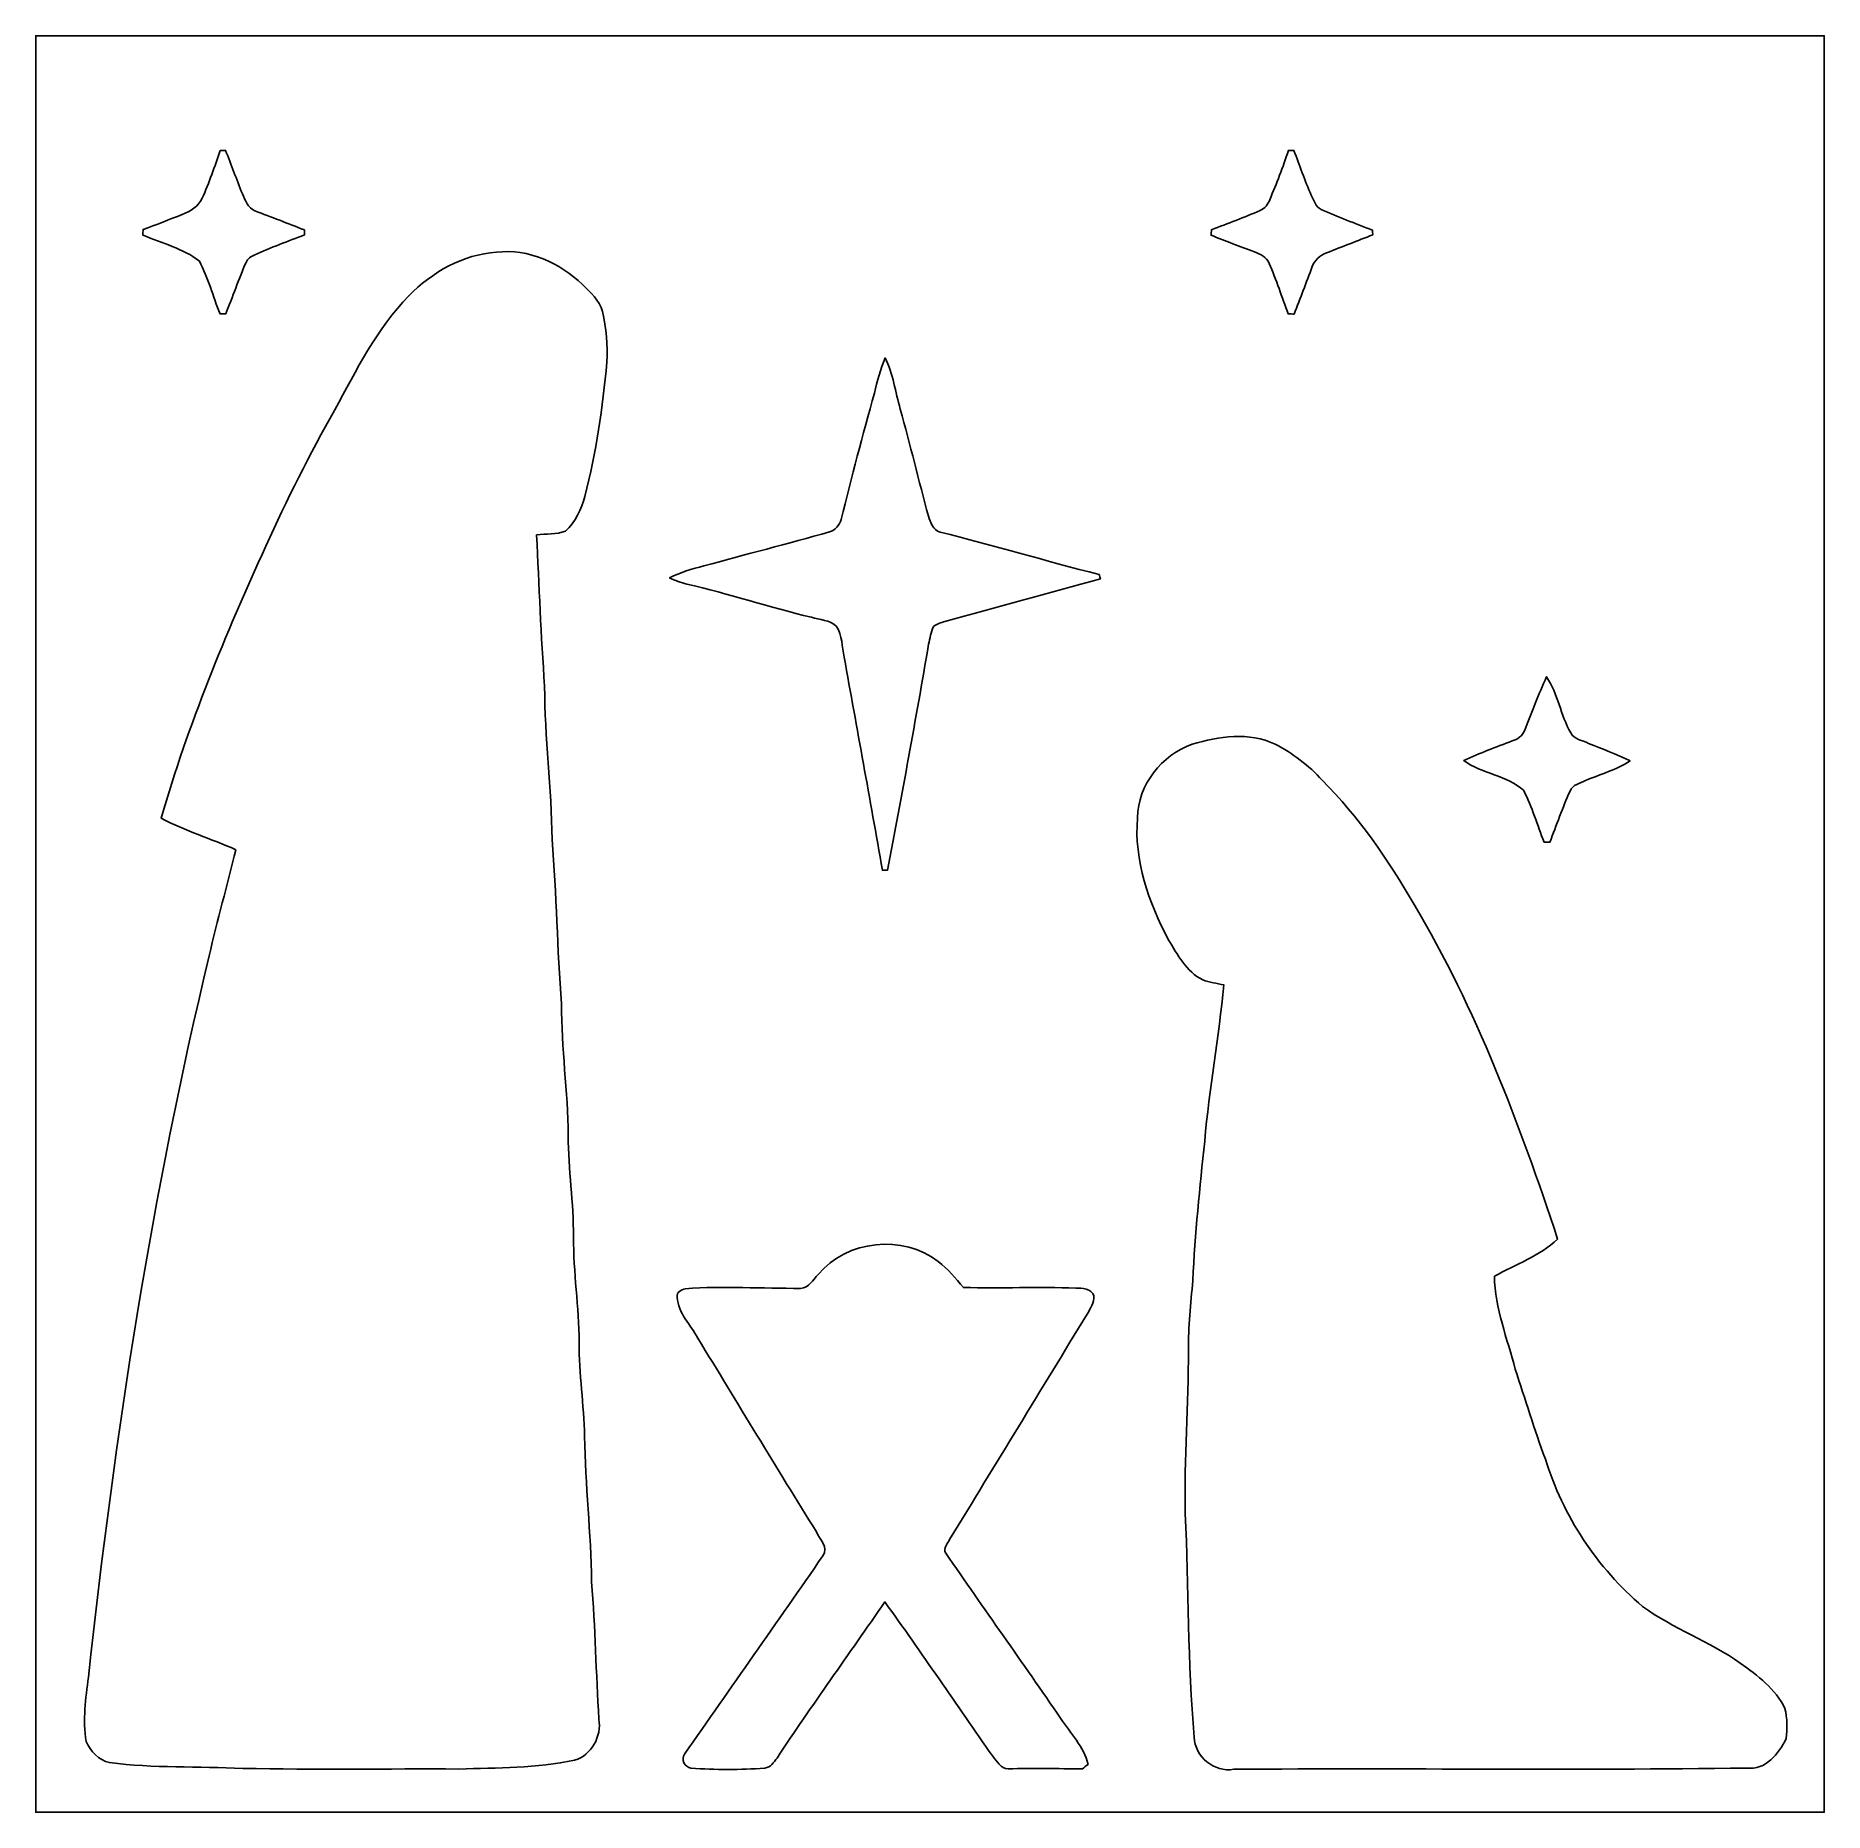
# Model space of a CAD drawing. Header units: centimetres. Extents: x -16.8 to 16.8, y -16.7 to 16.7.
import ezdxf

# ---------------------------------------------------------------- set-up
doc = ezdxf.new("R2010")
doc.units = ezdxf.units.CM
doc.header["$MEASUREMENT"] = 0
doc.layers.add('Layer 1', color=7, linetype='Continuous')

msp = doc.modelspace()

# ---------------------------------------------------------------- linework, layer by layer
at = {"layer": 'Layer 1', "color": 7}
for points, knots in [([(-16.77458, 16.66875), (-16.77458, 16.66875), (16.77458, 16.66875), (16.77458, 16.66875), (16.77458, 16.66875), (16.77458, 16.66875), (16.77458, -16.66875), (16.77458, -16.66875), (16.77458, -16.66875), (16.77458, -16.66875), (-16.77458, -16.66875), (-16.77458, -16.66875), (-16.77458, -16.66875), (-16.77458, -16.66875), (-16.77458, 16.66875), (-16.77458, 16.66875), (-16.77458, 16.66875), (-16.77458, 16.66875), (-16.77458, 16.66875), (-16.77458, 16.66875)], [0, 0, 0, 0, 0.16666667, 0.16666667, 0.16666667, 0.16666667, 0.33333333, 0.33333333, 0.33333333, 0.33333333, 0.5, 0.5, 0.5, 0.5, 0.66666667, 0.66666667, 0.66666667, 0.66666667, 1, 1, 1, 1]), ([(-13.31242, 14.51292), (-13.42002, 14.21306), (-13.5195, 13.90862), (-13.65462, 13.61969), (-13.65462, 13.61969), (-13.72376, 13.46482), (-13.87263, 13.37134), (-14.02644, 13.31489), (-14.02644, 13.31489), (-14.27198, 13.22105), (-14.51434, 13.11875), (-14.76304, 13.03302), (-14.76304, 13.03302), (-14.76304, 13.00727), (-14.76304, 12.95541), (-14.7634, 12.92966), (-14.7634, 12.92966), (-14.40921, 12.77197), (-14.01445, 12.68095), (-13.70577, 12.43965), (-13.70577, 12.43965), (-13.54208, 12.12462), (-13.44859, 11.77713), (-13.31807, 11.44764), (-13.31807, 11.44764), (-13.29161, 11.44764), (-13.23869, 11.44799), (-13.21188, 11.44834), (-13.21188, 11.44834), (-13.081, 11.76902), (-12.96846, 12.09746), (-12.83088, 12.41566), (-12.83088, 12.41566), (-12.8016, 12.48551), (-12.73316, 12.52643), (-12.66825, 12.55818), (-12.66825, 12.55818), (-12.36169, 12.69788), (-12.04383, 12.80901), (-11.73163, 12.93424), (-11.73163, 12.93424), (-11.73268, 12.95682), (-11.73445, 13.00162), (-11.73551, 13.02385), (-11.73551, 13.02385), (-12.04242, 13.15014), (-12.35463, 13.26162), (-12.66331, 13.38192), (-12.66331, 13.38192), (-12.79137, 13.43977), (-12.85064, 13.57947), (-12.89932, 13.70224), (-12.89932, 13.70224), (-13.00551, 13.97317), (-13.10993, 14.24481), (-13.21294, 14.51716), (-13.21294, 14.51716), (-13.23763, 14.5161), (-13.28773, 14.51398), (-13.31242, 14.51292), (-13.31242, 14.51292), (-13.31242, 14.51292), (-13.31242, 14.51292), (-13.31242, 14.51292)], [0, 0, 0, 0, 0.05882353, 0.05882353, 0.05882353, 0.05882353, 0.11764706, 0.11764706, 0.11764706, 0.11764706, 0.17647059, 0.17647059, 0.17647059, 0.17647059, 0.23529412, 0.23529412, 0.23529412, 0.23529412, 0.29411765, 0.29411765, 0.29411765, 0.29411765, 0.35294118, 0.35294118, 0.35294118, 0.35294118, 0.41176471, 0.41176471, 0.41176471, 0.41176471, 0.47058824, 0.47058824, 0.47058824, 0.47058824, 0.52941176, 0.52941176, 0.52941176, 0.52941176, 0.58823529, 0.58823529, 0.58823529, 0.58823529, 0.64705882, 0.64705882, 0.64705882, 0.64705882, 0.70588235, 0.70588235, 0.70588235, 0.70588235, 0.76470588, 0.76470588, 0.76470588, 0.76470588, 0.82352941, 0.82352941, 0.82352941, 0.82352941, 0.88235294, 0.88235294, 0.88235294, 0.88235294, 1, 1, 1, 1]), ([(6.72218, 14.5161), (6.62199, 14.20248), (6.50134, 13.89592), (6.37399, 13.59253), (6.37399, 13.59253), (6.33801, 13.50857), (6.28227, 13.42707), (6.19619, 13.38933), (6.19619, 13.38933), (5.89456, 13.25845), (5.58518, 13.14732), (5.27932, 13.02773), (5.27932, 13.02773), (5.27756, 13.00233), (5.27367, 12.95188), (5.27191, 12.92648), (5.27191, 12.92648), (5.54037, 12.81359), (5.81519, 12.71764), (6.08753, 12.61427), (6.08753, 12.61427), (6.19584, 12.57018), (6.31507, 12.51267), (6.36129, 12.39661), (6.36129, 12.39661), (6.49676, 12.08687), (6.60118, 11.76443), (6.72042, 11.44799), (6.72042, 11.44799), (6.74758, 11.44764), (6.80226, 11.44729), (6.82942, 11.44693), (6.82942, 11.44693), (6.94831, 11.7415), (7.05732, 12.0396), (7.17162, 12.33558), (7.17162, 12.33558), (7.21254, 12.46117), (7.31943, 12.54795), (7.43938, 12.59487), (7.43938, 12.59487), (7.72689, 12.71094), (8.01864, 12.81818), (8.30686, 12.93389), (8.30686, 12.93389), (8.30509, 12.95576), (8.30227, 12.9988), (8.30086, 13.02032), (8.30086, 13.02032), (7.97666, 13.1445), (7.65316, 13.27115), (7.33496, 13.40873), (7.33496, 13.40873), (7.2323, 13.45918), (7.20302, 13.58441), (7.15081, 13.67578), (7.15081, 13.67578), (7.03298, 13.95236), (6.93314, 14.23564), (6.8266, 14.51645), (6.8266, 14.51645), (6.8005, 14.51645), (6.74829, 14.51645), (6.72218, 14.5161), (6.72218, 14.5161), (6.72218, 14.5161), (6.72218, 14.5161), (6.72218, 14.5161)], [0, 0, 0, 0, 0.05555556, 0.05555556, 0.05555556, 0.05555556, 0.11111111, 0.11111111, 0.11111111, 0.11111111, 0.16666667, 0.16666667, 0.16666667, 0.16666667, 0.22222222, 0.22222222, 0.22222222, 0.22222222, 0.27777778, 0.27777778, 0.27777778, 0.27777778, 0.33333333, 0.33333333, 0.33333333, 0.33333333, 0.38888889, 0.38888889, 0.38888889, 0.38888889, 0.44444444, 0.44444444, 0.44444444, 0.44444444, 0.5, 0.5, 0.5, 0.5, 0.55555556, 0.55555556, 0.55555556, 0.55555556, 0.61111111, 0.61111111, 0.61111111, 0.61111111, 0.66666667, 0.66666667, 0.66666667, 0.66666667, 0.72222222, 0.72222222, 0.72222222, 0.72222222, 0.77777778, 0.77777778, 0.77777778, 0.77777778, 0.83333333, 0.83333333, 0.83333333, 0.83333333, 0.88888889, 0.88888889, 0.88888889, 0.88888889, 1, 1, 1, 1]), ([(-9.77759, 11.78877), (-10.37484, 11.17247), (-10.75866, 10.3946), (-11.16542, 9.64882), (-11.16542, 9.64882), (-11.63849, 8.81803), (-12.06253, 7.96043), (-12.45905, 7.09083), (-12.45905, 7.09083), (-13.21858, 5.43313), (-13.91391, 3.74156), (-14.42297, 1.98861), (-14.42297, 1.98861), (-13.97635, 1.74449), (-13.48599, 1.60091), (-13.02279, 1.39488), (-13.02279, 1.39488), (-13.17766, 0.72743), (-13.37451, 0.06985), (-13.52021, -0.59972), (-13.52021, -0.59972), (-14.59689, -5.04966), (-15.29292, -9.58427), (-15.78716, -14.13298), (-15.78716, -14.13298), (-15.84008, -14.53162), (-15.89581, -14.93838), (-15.8302, -15.33878), (-15.8302, -15.33878), (-15.74941, -15.52152), (-15.59243, -15.69014), (-15.39311, -15.73671), (-15.39311, -15.73671), (-14.56408, -15.84607), (-13.72588, -15.80409), (-12.89297, -15.84643), (-12.89297, -15.84643), (-11.54113, -15.87077), (-10.18893, -15.85172), (-8.83708, -15.85736), (-8.83708, -15.85736), (-8.11318, -15.83196), (-7.37835, -15.84784), (-6.66715, -15.6905), (-6.66715, -15.6905), (-6.34859, -15.6023), (-6.15668, -15.24), (-6.21065, -14.92144), (-6.21065, -14.92144), (-6.26498, -14.06278), (-6.27698, -13.202), (-6.34824, -12.3444), (-6.34824, -12.3444), (-6.35847, -11.43176), (-6.46889, -10.52477), (-6.47912, -9.61284), (-6.47912, -9.61284), (-6.49323, -9.02335), (-6.58495, -8.4388), (-6.58213, -7.84895), (-6.58213, -7.84895), (-6.5853, -7.18891), (-6.69184, -6.53415), (-6.68655, -5.8734), (-6.68655, -5.8734), (-6.6869, -5.23699), (-6.78145, -4.60516), (-6.78815, -3.9691), (-6.78815, -3.9691), (-6.79027, -3.14396), (-6.91868, -2.32586), (-6.91092, -1.50036), (-6.91092, -1.50036), (-6.99629, -0.47343), (-7.00158, 0.55774), (-7.08978, 1.58433), (-7.08978, 1.58433), (-7.09754, 2.54564), (-7.23018, 3.50026), (-7.22842, 4.46158), (-7.22842, 4.46158), (-7.29968, 5.40702), (-7.32966, 6.35494), (-7.38152, 7.30144), (-7.38152, 7.30144), (-7.20196, 7.32578), (-7.01111, 7.30744), (-6.8393, 7.37129), (-6.8393, 7.37129), (-6.64422, 7.53957), (-6.54685, 7.7851), (-6.47347, 8.02499), (-6.47347, 8.02499), (-6.25898, 8.84908), (-6.1408, 9.69504), (-6.06002, 10.54171), (-6.06002, 10.54171), (-6.04414, 10.86132), (-6.07554, 11.18306), (-6.14539, 11.49491), (-6.14539, 11.49491), (-6.19513, 11.70728), (-6.37258, 11.85369), (-6.51933, 12.00115), (-6.51933, 12.00115), (-6.94373, 12.40931), (-7.53145, 12.67813), (-8.13012, 12.60546), (-8.13012, 12.60546), (-8.76124, 12.56806), (-9.33944, 12.2301), (-9.77759, 11.78877), (-9.77759, 11.78877), (-9.77759, 11.78877), (-9.77759, 11.78877), (-9.77759, 11.78877)], [0, 0, 0, 0, 0.03333333, 0.03333333, 0.03333333, 0.03333333, 0.06666667, 0.06666667, 0.06666667, 0.06666667, 0.1, 0.1, 0.1, 0.1, 0.13333333, 0.13333333, 0.13333333, 0.13333333, 0.16666667, 0.16666667, 0.16666667, 0.16666667, 0.2, 0.2, 0.2, 0.2, 0.23333333, 0.23333333, 0.23333333, 0.23333333, 0.26666667, 0.26666667, 0.26666667, 0.26666667, 0.3, 0.3, 0.3, 0.3, 0.33333333, 0.33333333, 0.33333333, 0.33333333, 0.36666667, 0.36666667, 0.36666667, 0.36666667, 0.4, 0.4, 0.4, 0.4, 0.43333333, 0.43333333, 0.43333333, 0.43333333, 0.46666667, 0.46666667, 0.46666667, 0.46666667, 0.5, 0.5, 0.5, 0.5, 0.53333333, 0.53333333, 0.53333333, 0.53333333, 0.56666667, 0.56666667, 0.56666667, 0.56666667, 0.6, 0.6, 0.6, 0.6, 0.63333333, 0.63333333, 0.63333333, 0.63333333, 0.66666667, 0.66666667, 0.66666667, 0.66666667, 0.7, 0.7, 0.7, 0.7, 0.73333333, 0.73333333, 0.73333333, 0.73333333, 0.76666667, 0.76666667, 0.76666667, 0.76666667, 0.8, 0.8, 0.8, 0.8, 0.83333333, 0.83333333, 0.83333333, 0.83333333, 0.86666667, 0.86666667, 0.86666667, 0.86666667, 0.9, 0.9, 0.9, 0.9, 0.93333333, 0.93333333, 0.93333333, 0.93333333, 1, 1, 1, 1]), ([(-1.04352, 9.96386), (-1.26153, 9.17504), (-1.47285, 8.38447), (-1.66793, 7.59001), (-1.66793, 7.59001), (-1.69616, 7.48347), (-1.77729, 7.38822), (-1.88454, 7.35683), (-1.88454, 7.35683), (-2.66806, 7.13669), (-3.45758, 6.93596), (-4.2418, 6.7183), (-4.2418, 6.7183), (-4.46476, 6.66997), (-4.68242, 6.59906), (-4.88562, 6.49464), (-4.88562, 6.49464), (-4.78084, 6.44913), (-4.67395, 6.4068), (-4.56283, 6.37999), (-4.56283, 6.37999), (-3.77754, 6.19478), (-3.00884, 5.94713), (-2.22568, 5.75522), (-2.22568, 5.75522), (-2.07151, 5.70689), (-1.87607, 5.70865), (-1.75613, 5.58271), (-1.75613, 5.58271), (-1.63971, 5.4169), (-1.65594, 5.19818), (-1.61078, 5.00909), (-1.61078, 5.00909), (-1.36666, 3.67594), (-1.12959, 2.34174), (-0.89147, 1.00753), (-0.89147, 1.00753), (-0.86783, 1.00753), (-0.82091, 1.00789), (-0.79728, 1.00824), (-0.79728, 1.00824), (-0.52881, 2.42006), (-0.26741, 3.83364), (-0.02575, 5.25004), (-0.02575, 5.25004), (0.00035, 5.36081), (0.01305, 5.47899), (0.06491, 5.58094), (0.06491, 5.58094), (0.12629, 5.63104), (0.20461, 5.65468), (0.2794, 5.67866), (0.2794, 5.67866), (1.25095, 5.94819), (2.22426, 6.21065), (3.19652, 6.47665), (3.19652, 6.47665), (3.19017, 6.49676), (3.17747, 6.53662), (3.17112, 6.55673), (3.17112, 6.55673), (2.17523, 6.81602), (1.18604, 7.0993), (0.18979, 7.35612), (0.18979, 7.35612), (0.05539, 7.39034), (0.01305, 7.53886), (-0.02893, 7.65316), (-0.02893, 7.65316), (-0.2099, 8.32203), (-0.37289, 8.99548), (-0.55774, 9.66329), (-0.55774, 9.66329), (-0.65334, 9.98326), (-0.68968, 10.32369), (-0.84173, 10.62461), (-0.84173, 10.62461), (-0.9338, 10.41259), (-0.98637, 10.18681), (-1.04352, 9.96386), (-1.04352, 9.96386), (-1.04352, 9.96386), (-1.04352, 9.96386), (-1.04352, 9.96386)], [0, 0, 0, 0, 0.04545455, 0.04545455, 0.04545455, 0.04545455, 0.09090909, 0.09090909, 0.09090909, 0.09090909, 0.13636364, 0.13636364, 0.13636364, 0.13636364, 0.18181818, 0.18181818, 0.18181818, 0.18181818, 0.22727273, 0.22727273, 0.22727273, 0.22727273, 0.27272727, 0.27272727, 0.27272727, 0.27272727, 0.31818182, 0.31818182, 0.31818182, 0.31818182, 0.36363636, 0.36363636, 0.36363636, 0.36363636, 0.40909091, 0.40909091, 0.40909091, 0.40909091, 0.45454545, 0.45454545, 0.45454545, 0.45454545, 0.5, 0.5, 0.5, 0.5, 0.54545455, 0.54545455, 0.54545455, 0.54545455, 0.59090909, 0.59090909, 0.59090909, 0.59090909, 0.63636364, 0.63636364, 0.63636364, 0.63636364, 0.68181818, 0.68181818, 0.68181818, 0.68181818, 0.72727273, 0.72727273, 0.72727273, 0.72727273, 0.77272727, 0.77272727, 0.77272727, 0.77272727, 0.81818182, 0.81818182, 0.81818182, 0.81818182, 0.86363636, 0.86363636, 0.86363636, 0.86363636, 0.90909091, 0.90909091, 0.90909091, 0.90909091, 1, 1, 1, 1]), ([(11.56547, 4.63938), (11.4113, 4.30883), (11.29418, 3.96275), (11.15166, 3.62726), (11.15166, 3.62726), (11.11285, 3.52778), (11.01901, 3.46745), (10.922, 3.43429), (10.922, 3.43429), (10.61473, 3.32281), (10.31099, 3.20146), (10.01219, 3.06987), (10.01219, 3.06987), (10.35191, 2.81129), (10.82569, 2.80035), (11.13861, 2.50296), (11.13861, 2.50296), (11.29206, 2.19216), (11.39719, 1.85949), (11.51819, 1.53494), (11.51819, 1.53494), (11.54571, 1.53458), (11.60039, 1.53388), (11.62791, 1.53388), (11.62791, 1.53388), (11.75209, 1.85491), (11.86533, 2.18017), (12.00644, 2.49449), (12.00644, 2.49449), (12.0523, 2.61585), (12.19764, 2.63843), (12.29889, 2.69487), (12.29889, 2.69487), (12.58006, 2.80987), (12.87674, 2.89454), (13.13392, 3.06141), (13.13392, 3.06141), (12.87709, 3.17994), (12.61533, 3.28718), (12.35181, 3.38878), (12.35181, 3.38878), (12.23998, 3.45052), (12.08334, 3.46251), (12.01949, 3.58634), (12.01949, 3.58634), (11.83076, 3.92007), (11.77819, 4.318), (11.56547, 4.63938), (11.56547, 4.63938), (11.56547, 4.63938), (11.56547, 4.63938), (11.56547, 4.63938)], [0, 0, 0, 0, 0.07142857, 0.07142857, 0.07142857, 0.07142857, 0.14285714, 0.14285714, 0.14285714, 0.14285714, 0.21428571, 0.21428571, 0.21428571, 0.21428571, 0.28571429, 0.28571429, 0.28571429, 0.28571429, 0.35714286, 0.35714286, 0.35714286, 0.35714286, 0.42857143, 0.42857143, 0.42857143, 0.42857143, 0.5, 0.5, 0.5, 0.5, 0.57142857, 0.57142857, 0.57142857, 0.57142857, 0.64285714, 0.64285714, 0.64285714, 0.64285714, 0.71428571, 0.71428571, 0.71428571, 0.71428571, 0.78571429, 0.78571429, 0.78571429, 0.78571429, 0.85714286, 0.85714286, 0.85714286, 0.85714286, 1, 1, 1, 1]), ([(4.91913, 3.37185), (4.34516, 3.17183), (3.89925, 2.61091), (3.8922, 1.99425), (3.8922, 1.99425), (3.82482, 1.19204), (4.10069, 0.40711), (4.4704, -0.29245), (4.4704, -0.29245), (4.64079, -0.57573), (4.81012, -0.89076), (5.11492, -1.04951), (5.11492, -1.04951), (5.2451, -1.0922), (5.37845, -1.11584), (5.51286, -1.14371), (5.51286, -1.14371), (5.4169, -2.12231), (5.23769, -3.0921), (5.15444, -4.07282), (5.15444, -4.07282), (5.05672, -4.94312), (4.97558, -5.81554), (4.92831, -6.69008), (4.92831, -6.69008), (4.89479, -7.12294), (4.84223, -7.55509), (4.85034, -7.99042), (4.85034, -7.99042), (4.84399, -9.01382), (4.76779, -10.03617), (4.78649, -11.05994), (4.78649, -11.05994), (4.85916, -12.4587), (4.82671, -13.86311), (4.95723, -15.2587), (4.95723, -15.2587), (4.96111, -15.62065), (5.33894, -15.92933), (5.69666, -15.86265), (5.69666, -15.86265), (8.90341, -15.83937), (12.11121, -15.88347), (15.31761, -15.83972), (15.31761, -15.83972), (15.67886, -15.8877), (15.91839, -15.56808), (16.06268, -15.28727), (16.06268, -15.28727), (16.08243, -15.09995), (16.08384, -14.90451), (16.03692, -14.72248), (16.03692, -14.72248), (15.86265, -14.35065), (15.52222, -14.103), (15.19908, -13.86946), (15.19908, -13.86946), (14.62017, -13.46165), (13.94072, -13.22423), (13.36816, -12.80724), (13.36816, -12.80724), (12.51197, -12.08617), (11.87556, -11.10791), (11.54289, -10.04041), (11.54289, -10.04041), (11.33369, -9.48549), (11.16753, -8.91575), (10.97809, -8.35448), (10.97809, -8.35448), (10.82604, -7.77804), (10.60521, -7.21431), (10.58616, -6.61106), (10.58616, -6.61106), (10.98515, -6.38387), (11.436, -6.23852), (11.77361, -5.91361), (11.77361, -5.91361), (11.05923, -3.74862), (10.24714, -1.59914), (9.08156, 0.36865), (9.08156, 0.36865), (8.59261, 1.20368), (8.04298, 2.0126), (7.35647, 2.69981), (7.35647, 2.69981), (7.10671, 2.97568), (6.80473, 3.20252), (6.47665, 3.37608), (6.47665, 3.37608), (5.98487, 3.60327), (5.41937, 3.52954), (4.91913, 3.37185), (4.91913, 3.37185), (4.91913, 3.37185), (4.91913, 3.37185), (4.91913, 3.37185)], [0, 0, 0, 0, 0.04, 0.04, 0.04, 0.04, 0.08, 0.08, 0.08, 0.08, 0.12, 0.12, 0.12, 0.12, 0.16, 0.16, 0.16, 0.16, 0.2, 0.2, 0.2, 0.2, 0.24, 0.24, 0.24, 0.24, 0.28, 0.28, 0.28, 0.28, 0.32, 0.32, 0.32, 0.32, 0.36, 0.36, 0.36, 0.36, 0.4, 0.4, 0.4, 0.4, 0.44, 0.44, 0.44, 0.44, 0.48, 0.48, 0.48, 0.48, 0.52, 0.52, 0.52, 0.52, 0.56, 0.56, 0.56, 0.56, 0.6, 0.6, 0.6, 0.6, 0.64, 0.64, 0.64, 0.64, 0.68, 0.68, 0.68, 0.68, 0.72, 0.72, 0.72, 0.72, 0.76, 0.76, 0.76, 0.76, 0.8, 0.8, 0.8, 0.8, 0.84, 0.84, 0.84, 0.84, 0.88, 0.88, 0.88, 0.88, 0.92, 0.92, 0.92, 0.92, 1, 1, 1, 1]), ([(-2.09797, -6.57825), (-2.19604, -6.67103), (-2.27295, -6.8326), (-2.42711, -6.83754), (-2.42711, -6.83754), (-3.14748, -6.84248), (-3.86997, -6.79062), (-4.58964, -6.84495), (-4.58964, -6.84495), (-4.66055, -6.86259), (-4.76426, -6.91303), (-4.74169, -7.00193), (-4.74169, -7.00193), (-4.72475, -7.30285), (-4.49121, -7.52228), (-4.35328, -7.77381), (-4.35328, -7.77381), (-3.61562, -8.98772), (-2.87831, -10.20233), (-2.12972, -11.40954), (-2.12972, -11.40954), (-2.07328, -11.54359), (-1.89442, -11.70305), (-2.00731, -11.85651), (-2.00731, -11.85651), (-2.87408, -13.09511), (-3.7338, -14.33971), (-4.60234, -15.57726), (-4.60234, -15.57726), (-4.67783, -15.67427), (-4.60304, -15.82702), (-4.48416, -15.83937), (-4.48416, -15.83937), (-4.02449, -15.87676), (-3.56059, -15.87606), (-3.10056, -15.83937), (-3.10056, -15.83937), (-2.99085, -15.83055), (-2.927, -15.73213), (-2.86949, -15.65099), (-2.86949, -15.65099), (-2.21298, -14.6625), (-1.52083, -13.69836), (-0.84702, -12.72152), (-0.84702, -12.72152), (-0.15558, -13.67437), (0.49706, -14.65545), (1.17616, -15.61747), (1.17616, -15.61747), (1.25695, -15.70567), (1.32327, -15.85348), (1.46368, -15.85277), (1.46368, -15.85277), (1.92969, -15.84396), (2.39607, -15.85136), (2.86279, -15.85348), (2.86279, -15.85348), (2.89631, -15.82561), (2.93017, -15.79845), (2.96404, -15.77164), (2.96404, -15.77164), (2.88643, -15.43614), (2.63208, -15.18567), (2.45075, -14.90557), (2.45075, -14.90557), (1.73778, -13.86805), (1.00824, -12.84182), (0.29528, -11.80465), (0.29528, -11.80465), (0.23177, -11.72069), (0.34325, -11.62226), (0.36583, -11.55136), (0.36583, -11.55136), (1.23049, -10.14377), (2.08562, -8.73019), (2.94816, -7.3212), (2.94816, -7.3212), (3.00849, -7.21678), (3.08081, -7.10248), (3.07446, -6.97653), (3.07446, -6.97653), (3.03071, -6.84142), (2.84727, -6.83225), (2.73403, -6.83189), (2.73403, -6.83189), (2.03129, -6.81002), (1.32821, -6.83648), (0.62548, -6.82166), (0.62548, -6.82166), (0.48436, -6.64598), (0.33408, -6.47453), (0.15593, -6.33554), (0.15593, -6.33554), (-0.502, -5.81766), (-1.56598, -5.92914), (-2.09797, -6.57825)], [0, 0, 0, 0, 0.04, 0.04, 0.04, 0.04, 0.08, 0.08, 0.08, 0.08, 0.12, 0.12, 0.12, 0.12, 0.16, 0.16, 0.16, 0.16, 0.2, 0.2, 0.2, 0.2, 0.24, 0.24, 0.24, 0.24, 0.28, 0.28, 0.28, 0.28, 0.32, 0.32, 0.32, 0.32, 0.36, 0.36, 0.36, 0.36, 0.4, 0.4, 0.4, 0.4, 0.44, 0.44, 0.44, 0.44, 0.48, 0.48, 0.48, 0.48, 0.52, 0.52, 0.52, 0.52, 0.56, 0.56, 0.56, 0.56, 0.6, 0.6, 0.6, 0.6, 0.64, 0.64, 0.64, 0.64, 0.68, 0.68, 0.68, 0.68, 0.72, 0.72, 0.72, 0.72, 0.76, 0.76, 0.76, 0.76, 0.8, 0.8, 0.8, 0.8, 0.84, 0.84, 0.84, 0.84, 0.88, 0.88, 0.88, 0.88, 0.92, 0.92, 0.92, 0.92, 1, 1, 1, 1])]:
    msp.add_open_spline(points, degree=3, knots=knots, dxfattribs=at)
at = {"layer": 'Layer 1'}
for points, knots in [([(-13.31242, 14.51292), (-13.28773, 14.51398), (-13.23763, 14.5161), (-13.21294, 14.51716), (-13.21294, 14.51716), (-13.10993, 14.24481), (-13.00551, 13.97317), (-12.89932, 13.70224), (-12.89932, 13.70224), (-12.85064, 13.57947), (-12.79137, 13.43977), (-12.66331, 13.38192), (-12.66331, 13.38192), (-12.35463, 13.26162), (-12.04242, 13.15014), (-11.73551, 13.02385), (-11.73551, 13.02385), (-11.73445, 13.00162), (-11.73268, 12.95682), (-11.73163, 12.93424), (-11.73163, 12.93424), (-12.04383, 12.80901), (-12.36169, 12.69788), (-12.66825, 12.55818), (-12.66825, 12.55818), (-12.73316, 12.52643), (-12.8016, 12.48551), (-12.83088, 12.41566), (-12.83088, 12.41566), (-12.96846, 12.09746), (-13.081, 11.76902), (-13.21188, 11.44834), (-13.21188, 11.44834), (-13.23869, 11.44799), (-13.29161, 11.44764), (-13.31807, 11.44764), (-13.31807, 11.44764), (-13.44859, 11.77713), (-13.54208, 12.12462), (-13.70577, 12.43965), (-13.70577, 12.43965), (-14.01445, 12.68095), (-14.40921, 12.77197), (-14.7634, 12.92966), (-14.7634, 12.92966), (-14.76304, 12.95541), (-14.76304, 13.00727), (-14.76304, 13.03302), (-14.76304, 13.03302), (-14.51434, 13.11875), (-14.27198, 13.22105), (-14.02644, 13.31489), (-14.02644, 13.31489), (-13.87263, 13.37134), (-13.72376, 13.46482), (-13.65462, 13.61969), (-13.65462, 13.61969), (-13.5195, 13.90862), (-13.42002, 14.21306), (-13.31242, 14.51292)], [0, 0, 0, 0, 0.0625, 0.0625, 0.0625, 0.0625, 0.125, 0.125, 0.125, 0.125, 0.1875, 0.1875, 0.1875, 0.1875, 0.25, 0.25, 0.25, 0.25, 0.3125, 0.3125, 0.3125, 0.3125, 0.375, 0.375, 0.375, 0.375, 0.4375, 0.4375, 0.4375, 0.4375, 0.5, 0.5, 0.5, 0.5, 0.5625, 0.5625, 0.5625, 0.5625, 0.625, 0.625, 0.625, 0.625, 0.6875, 0.6875, 0.6875, 0.6875, 0.75, 0.75, 0.75, 0.75, 0.8125, 0.8125, 0.8125, 0.8125, 0.875, 0.875, 0.875, 0.875, 1, 1, 1, 1]), ([(6.72218, 14.5161), (6.74829, 14.51645), (6.8005, 14.51645), (6.8266, 14.51645), (6.8266, 14.51645), (6.93314, 14.23564), (7.03298, 13.95236), (7.15081, 13.67578), (7.15081, 13.67578), (7.20302, 13.58441), (7.2323, 13.45918), (7.33496, 13.40873), (7.33496, 13.40873), (7.65316, 13.27115), (7.97666, 13.1445), (8.30086, 13.02032), (8.30086, 13.02032), (8.30227, 12.9988), (8.30509, 12.95576), (8.30686, 12.93389), (8.30686, 12.93389), (8.01864, 12.81818), (7.72689, 12.71094), (7.43938, 12.59487), (7.43938, 12.59487), (7.31943, 12.54795), (7.21254, 12.46117), (7.17162, 12.33558), (7.17162, 12.33558), (7.05732, 12.0396), (6.94831, 11.7415), (6.82942, 11.44693), (6.82942, 11.44693), (6.80226, 11.44729), (6.74758, 11.44764), (6.72042, 11.44799), (6.72042, 11.44799), (6.60118, 11.76443), (6.49676, 12.08687), (6.36129, 12.39661), (6.36129, 12.39661), (6.31507, 12.51267), (6.19584, 12.57018), (6.08753, 12.61427), (6.08753, 12.61427), (5.81519, 12.71764), (5.54037, 12.81359), (5.27191, 12.92648), (5.27191, 12.92648), (5.27367, 12.95188), (5.27756, 13.00233), (5.27932, 13.02773), (5.27932, 13.02773), (5.58518, 13.14732), (5.89456, 13.25845), (6.19619, 13.38933), (6.19619, 13.38933), (6.28227, 13.42707), (6.33801, 13.50857), (6.37399, 13.59253), (6.37399, 13.59253), (6.50134, 13.89592), (6.62199, 14.20248), (6.72218, 14.5161)], [0, 0, 0, 0, 0.05882353, 0.05882353, 0.05882353, 0.05882353, 0.11764706, 0.11764706, 0.11764706, 0.11764706, 0.17647059, 0.17647059, 0.17647059, 0.17647059, 0.23529412, 0.23529412, 0.23529412, 0.23529412, 0.29411765, 0.29411765, 0.29411765, 0.29411765, 0.35294118, 0.35294118, 0.35294118, 0.35294118, 0.41176471, 0.41176471, 0.41176471, 0.41176471, 0.47058824, 0.47058824, 0.47058824, 0.47058824, 0.52941176, 0.52941176, 0.52941176, 0.52941176, 0.58823529, 0.58823529, 0.58823529, 0.58823529, 0.64705882, 0.64705882, 0.64705882, 0.64705882, 0.70588235, 0.70588235, 0.70588235, 0.70588235, 0.76470588, 0.76470588, 0.76470588, 0.76470588, 0.82352941, 0.82352941, 0.82352941, 0.82352941, 0.88235294, 0.88235294, 0.88235294, 0.88235294, 1, 1, 1, 1]), ([(-9.77759, 11.78877), (-9.33944, 12.2301), (-8.76124, 12.56806), (-8.13012, 12.60546), (-8.13012, 12.60546), (-7.53145, 12.67813), (-6.94373, 12.40931), (-6.51933, 12.00115), (-6.51933, 12.00115), (-6.37258, 11.85369), (-6.19513, 11.70728), (-6.14539, 11.49491), (-6.14539, 11.49491), (-6.07554, 11.18306), (-6.04414, 10.86132), (-6.06002, 10.54171), (-6.06002, 10.54171), (-6.1408, 9.69504), (-6.25898, 8.84908), (-6.47347, 8.02499), (-6.47347, 8.02499), (-6.54685, 7.7851), (-6.64422, 7.53957), (-6.8393, 7.37129), (-6.8393, 7.37129), (-7.01111, 7.30744), (-7.20196, 7.32578), (-7.38152, 7.30144), (-7.38152, 7.30144), (-7.32966, 6.35494), (-7.29968, 5.40702), (-7.22842, 4.46158), (-7.22842, 4.46158), (-7.23018, 3.50026), (-7.09754, 2.54564), (-7.08978, 1.58433), (-7.08978, 1.58433), (-7.00158, 0.55774), (-6.99629, -0.47343), (-6.91092, -1.50036), (-6.91092, -1.50036), (-6.91868, -2.32586), (-6.79027, -3.14396), (-6.78815, -3.9691), (-6.78815, -3.9691), (-6.78145, -4.60516), (-6.6869, -5.23699), (-6.68655, -5.8734), (-6.68655, -5.8734), (-6.69184, -6.53415), (-6.5853, -7.18891), (-6.58213, -7.84895), (-6.58213, -7.84895), (-6.58495, -8.4388), (-6.49323, -9.02335), (-6.47912, -9.61284), (-6.47912, -9.61284), (-6.46889, -10.52477), (-6.35847, -11.43176), (-6.34824, -12.3444), (-6.34824, -12.3444), (-6.27698, -13.202), (-6.26498, -14.06278), (-6.21065, -14.92144), (-6.21065, -14.92144), (-6.15668, -15.24), (-6.34859, -15.6023), (-6.66715, -15.6905), (-6.66715, -15.6905), (-7.37835, -15.84784), (-8.11318, -15.83196), (-8.83708, -15.85736), (-8.83708, -15.85736), (-10.18893, -15.85172), (-11.54113, -15.87077), (-12.89297, -15.84643), (-12.89297, -15.84643), (-13.72588, -15.80409), (-14.56408, -15.84607), (-15.39311, -15.73671), (-15.39311, -15.73671), (-15.59243, -15.69014), (-15.74941, -15.52152), (-15.8302, -15.33878), (-15.8302, -15.33878), (-15.89581, -14.93838), (-15.84008, -14.53162), (-15.78716, -14.13298), (-15.78716, -14.13298), (-15.29292, -9.58427), (-14.59689, -5.04966), (-13.52021, -0.59972), (-13.52021, -0.59972), (-13.37451, 0.06985), (-13.17766, 0.72743), (-13.02279, 1.39488), (-13.02279, 1.39488), (-13.48599, 1.60091), (-13.97635, 1.74449), (-14.42297, 1.98861), (-14.42297, 1.98861), (-13.91391, 3.74156), (-13.21858, 5.43313), (-12.45905, 7.09083), (-12.45905, 7.09083), (-12.06253, 7.96043), (-11.63849, 8.81803), (-11.16542, 9.64882), (-11.16542, 9.64882), (-10.75866, 10.3946), (-10.37484, 11.17247), (-9.77759, 11.78877)], [0, 0, 0, 0, 0.03448276, 0.03448276, 0.03448276, 0.03448276, 0.06896552, 0.06896552, 0.06896552, 0.06896552, 0.10344828, 0.10344828, 0.10344828, 0.10344828, 0.13793103, 0.13793103, 0.13793103, 0.13793103, 0.17241379, 0.17241379, 0.17241379, 0.17241379, 0.20689655, 0.20689655, 0.20689655, 0.20689655, 0.24137931, 0.24137931, 0.24137931, 0.24137931, 0.27586207, 0.27586207, 0.27586207, 0.27586207, 0.31034483, 0.31034483, 0.31034483, 0.31034483, 0.34482759, 0.34482759, 0.34482759, 0.34482759, 0.37931034, 0.37931034, 0.37931034, 0.37931034, 0.4137931, 0.4137931, 0.4137931, 0.4137931, 0.44827586, 0.44827586, 0.44827586, 0.44827586, 0.48275862, 0.48275862, 0.48275862, 0.48275862, 0.51724138, 0.51724138, 0.51724138, 0.51724138, 0.55172414, 0.55172414, 0.55172414, 0.55172414, 0.5862069, 0.5862069, 0.5862069, 0.5862069, 0.62068966, 0.62068966, 0.62068966, 0.62068966, 0.65517241, 0.65517241, 0.65517241, 0.65517241, 0.68965517, 0.68965517, 0.68965517, 0.68965517, 0.72413793, 0.72413793, 0.72413793, 0.72413793, 0.75862069, 0.75862069, 0.75862069, 0.75862069, 0.79310345, 0.79310345, 0.79310345, 0.79310345, 0.82758621, 0.82758621, 0.82758621, 0.82758621, 0.86206897, 0.86206897, 0.86206897, 0.86206897, 0.89655172, 0.89655172, 0.89655172, 0.89655172, 0.93103448, 0.93103448, 0.93103448, 0.93103448, 1, 1, 1, 1]), ([(-1.04352, 9.96386), (-0.98637, 10.18681), (-0.9338, 10.41259), (-0.84173, 10.62461), (-0.84173, 10.62461), (-0.68968, 10.32369), (-0.65334, 9.98326), (-0.55774, 9.66329), (-0.55774, 9.66329), (-0.37289, 8.99548), (-0.2099, 8.32203), (-0.02893, 7.65316), (-0.02893, 7.65316), (0.01305, 7.53886), (0.05539, 7.39034), (0.18979, 7.35612), (0.18979, 7.35612), (1.18604, 7.0993), (2.17523, 6.81602), (3.17112, 6.55673), (3.17112, 6.55673), (3.17747, 6.53662), (3.19017, 6.49676), (3.19652, 6.47665), (3.19652, 6.47665), (2.22426, 6.21065), (1.25095, 5.94819), (0.2794, 5.67866), (0.2794, 5.67866), (0.20461, 5.65468), (0.12629, 5.63104), (0.06491, 5.58094), (0.06491, 5.58094), (0.01305, 5.47899), (0.00035, 5.36081), (-0.02575, 5.25004), (-0.02575, 5.25004), (-0.26741, 3.83364), (-0.52881, 2.42006), (-0.79728, 1.00824), (-0.79728, 1.00824), (-0.82091, 1.00789), (-0.86783, 1.00753), (-0.89147, 1.00753), (-0.89147, 1.00753), (-1.12959, 2.34174), (-1.36666, 3.67594), (-1.61078, 5.00909), (-1.61078, 5.00909), (-1.65594, 5.19818), (-1.63971, 5.4169), (-1.75613, 5.58271), (-1.75613, 5.58271), (-1.87607, 5.70865), (-2.07151, 5.70689), (-2.22568, 5.75522), (-2.22568, 5.75522), (-3.00884, 5.94713), (-3.77754, 6.19478), (-4.56283, 6.37999), (-4.56283, 6.37999), (-4.67395, 6.4068), (-4.78084, 6.44913), (-4.88562, 6.49464), (-4.88562, 6.49464), (-4.68242, 6.59906), (-4.46476, 6.66997), (-4.2418, 6.7183), (-4.2418, 6.7183), (-3.45758, 6.93596), (-2.66806, 7.13669), (-1.88454, 7.35683), (-1.88454, 7.35683), (-1.77729, 7.38822), (-1.69616, 7.48347), (-1.66793, 7.59001), (-1.66793, 7.59001), (-1.47285, 8.38447), (-1.26153, 9.17504), (-1.04352, 9.96386)], [0, 0, 0, 0, 0.04761905, 0.04761905, 0.04761905, 0.04761905, 0.0952381, 0.0952381, 0.0952381, 0.0952381, 0.14285714, 0.14285714, 0.14285714, 0.14285714, 0.19047619, 0.19047619, 0.19047619, 0.19047619, 0.23809524, 0.23809524, 0.23809524, 0.23809524, 0.28571429, 0.28571429, 0.28571429, 0.28571429, 0.33333333, 0.33333333, 0.33333333, 0.33333333, 0.38095238, 0.38095238, 0.38095238, 0.38095238, 0.42857143, 0.42857143, 0.42857143, 0.42857143, 0.47619048, 0.47619048, 0.47619048, 0.47619048, 0.52380952, 0.52380952, 0.52380952, 0.52380952, 0.57142857, 0.57142857, 0.57142857, 0.57142857, 0.61904762, 0.61904762, 0.61904762, 0.61904762, 0.66666667, 0.66666667, 0.66666667, 0.66666667, 0.71428571, 0.71428571, 0.71428571, 0.71428571, 0.76190476, 0.76190476, 0.76190476, 0.76190476, 0.80952381, 0.80952381, 0.80952381, 0.80952381, 0.85714286, 0.85714286, 0.85714286, 0.85714286, 0.9047619, 0.9047619, 0.9047619, 0.9047619, 1, 1, 1, 1]), ([(11.56547, 4.63938), (11.77819, 4.318), (11.83076, 3.92007), (12.01949, 3.58634), (12.01949, 3.58634), (12.08334, 3.46251), (12.23998, 3.45052), (12.35181, 3.38878), (12.35181, 3.38878), (12.61533, 3.28718), (12.87709, 3.17994), (13.13392, 3.06141), (13.13392, 3.06141), (12.87674, 2.89454), (12.58006, 2.80987), (12.29889, 2.69487), (12.29889, 2.69487), (12.19764, 2.63843), (12.0523, 2.61585), (12.00644, 2.49449), (12.00644, 2.49449), (11.86533, 2.18017), (11.75209, 1.85491), (11.62791, 1.53388), (11.62791, 1.53388), (11.60039, 1.53388), (11.54571, 1.53458), (11.51819, 1.53494), (11.51819, 1.53494), (11.39719, 1.85949), (11.29206, 2.19216), (11.13861, 2.50296), (11.13861, 2.50296), (10.82569, 2.80035), (10.35191, 2.81129), (10.01219, 3.06987), (10.01219, 3.06987), (10.31099, 3.20146), (10.61473, 3.32281), (10.922, 3.43429), (10.922, 3.43429), (11.01901, 3.46745), (11.11285, 3.52778), (11.15166, 3.62726), (11.15166, 3.62726), (11.29418, 3.96275), (11.4113, 4.30883), (11.56547, 4.63938)], [0, 0, 0, 0, 0.07692308, 0.07692308, 0.07692308, 0.07692308, 0.15384615, 0.15384615, 0.15384615, 0.15384615, 0.23076923, 0.23076923, 0.23076923, 0.23076923, 0.30769231, 0.30769231, 0.30769231, 0.30769231, 0.38461538, 0.38461538, 0.38461538, 0.38461538, 0.46153846, 0.46153846, 0.46153846, 0.46153846, 0.53846154, 0.53846154, 0.53846154, 0.53846154, 0.61538462, 0.61538462, 0.61538462, 0.61538462, 0.69230769, 0.69230769, 0.69230769, 0.69230769, 0.76923077, 0.76923077, 0.76923077, 0.76923077, 0.84615385, 0.84615385, 0.84615385, 0.84615385, 1, 1, 1, 1]), ([(4.91913, 3.37185), (5.41937, 3.52954), (5.98487, 3.60327), (6.47665, 3.37608), (6.47665, 3.37608), (6.80473, 3.20252), (7.10671, 2.97568), (7.35647, 2.69981), (7.35647, 2.69981), (8.04298, 2.0126), (8.59261, 1.20368), (9.08156, 0.36865), (9.08156, 0.36865), (10.24714, -1.59914), (11.05923, -3.74862), (11.77361, -5.91361), (11.77361, -5.91361), (11.436, -6.23852), (10.98515, -6.38387), (10.58616, -6.61106), (10.58616, -6.61106), (10.60521, -7.21431), (10.82604, -7.77804), (10.97809, -8.35448), (10.97809, -8.35448), (11.16753, -8.91575), (11.33369, -9.48549), (11.54289, -10.04041), (11.54289, -10.04041), (11.87556, -11.10791), (12.51197, -12.08617), (13.36816, -12.80724), (13.36816, -12.80724), (13.94072, -13.22423), (14.62017, -13.46165), (15.19908, -13.86946), (15.19908, -13.86946), (15.52222, -14.103), (15.86265, -14.35065), (16.03692, -14.72248), (16.03692, -14.72248), (16.08384, -14.90451), (16.08243, -15.09995), (16.06268, -15.28727), (16.06268, -15.28727), (15.91839, -15.56808), (15.67886, -15.8877), (15.31761, -15.83972), (15.31761, -15.83972), (12.11121, -15.88347), (8.90341, -15.83937), (5.69666, -15.86265), (5.69666, -15.86265), (5.33894, -15.92933), (4.96111, -15.62065), (4.95723, -15.2587), (4.95723, -15.2587), (4.82671, -13.86311), (4.85916, -12.4587), (4.78649, -11.05994), (4.78649, -11.05994), (4.76779, -10.03617), (4.84399, -9.01382), (4.85034, -7.99042), (4.85034, -7.99042), (4.84223, -7.55509), (4.89479, -7.12294), (4.92831, -6.69008), (4.92831, -6.69008), (4.97558, -5.81554), (5.05672, -4.94312), (5.15444, -4.07282), (5.15444, -4.07282), (5.23769, -3.0921), (5.4169, -2.12231), (5.51286, -1.14371), (5.51286, -1.14371), (5.37845, -1.11584), (5.2451, -1.0922), (5.11492, -1.04951), (5.11492, -1.04951), (4.81012, -0.89076), (4.64079, -0.57573), (4.4704, -0.29245), (4.4704, -0.29245), (4.10069, 0.40711), (3.82482, 1.19204), (3.8922, 1.99425), (3.8922, 1.99425), (3.89925, 2.61091), (4.34516, 3.17183), (4.91913, 3.37185)], [0, 0, 0, 0, 0.04166667, 0.04166667, 0.04166667, 0.04166667, 0.08333333, 0.08333333, 0.08333333, 0.08333333, 0.125, 0.125, 0.125, 0.125, 0.16666667, 0.16666667, 0.16666667, 0.16666667, 0.20833333, 0.20833333, 0.20833333, 0.20833333, 0.25, 0.25, 0.25, 0.25, 0.29166667, 0.29166667, 0.29166667, 0.29166667, 0.33333333, 0.33333333, 0.33333333, 0.33333333, 0.375, 0.375, 0.375, 0.375, 0.41666667, 0.41666667, 0.41666667, 0.41666667, 0.45833333, 0.45833333, 0.45833333, 0.45833333, 0.5, 0.5, 0.5, 0.5, 0.54166667, 0.54166667, 0.54166667, 0.54166667, 0.58333333, 0.58333333, 0.58333333, 0.58333333, 0.625, 0.625, 0.625, 0.625, 0.66666667, 0.66666667, 0.66666667, 0.66666667, 0.70833333, 0.70833333, 0.70833333, 0.70833333, 0.75, 0.75, 0.75, 0.75, 0.79166667, 0.79166667, 0.79166667, 0.79166667, 0.83333333, 0.83333333, 0.83333333, 0.83333333, 0.875, 0.875, 0.875, 0.875, 0.91666667, 0.91666667, 0.91666667, 0.91666667, 1, 1, 1, 1]), ([(-2.09797, -6.57825), (-1.56598, -5.92914), (-0.502, -5.81766), (0.15593, -6.33554), (0.15593, -6.33554), (0.33408, -6.47453), (0.48436, -6.64598), (0.62548, -6.82166), (0.62548, -6.82166), (1.32821, -6.83648), (2.03129, -6.81002), (2.73403, -6.83189), (2.73403, -6.83189), (2.84727, -6.83225), (3.03071, -6.84142), (3.07446, -6.97653), (3.07446, -6.97653), (3.08081, -7.10248), (3.00849, -7.21678), (2.94816, -7.3212), (2.94816, -7.3212), (2.08562, -8.73019), (1.23049, -10.14377), (0.36583, -11.55136), (0.36583, -11.55136), (0.34325, -11.62226), (0.23177, -11.72069), (0.29528, -11.80465), (0.29528, -11.80465), (1.00824, -12.84182), (1.73778, -13.86805), (2.45075, -14.90557), (2.45075, -14.90557), (2.63208, -15.18567), (2.88643, -15.43614), (2.96404, -15.77164), (2.96404, -15.77164), (2.93017, -15.79845), (2.89631, -15.82561), (2.86279, -15.85348), (2.86279, -15.85348), (2.39607, -15.85136), (1.92969, -15.84396), (1.46368, -15.85277), (1.46368, -15.85277), (1.32327, -15.85348), (1.25695, -15.70567), (1.17616, -15.61747), (1.17616, -15.61747), (0.49706, -14.65545), (-0.15558, -13.67437), (-0.84702, -12.72152), (-0.84702, -12.72152), (-1.52083, -13.69836), (-2.21298, -14.6625), (-2.86949, -15.65099), (-2.86949, -15.65099), (-2.927, -15.73213), (-2.99085, -15.83055), (-3.10056, -15.83937), (-3.10056, -15.83937), (-3.56059, -15.87606), (-4.02449, -15.87676), (-4.48416, -15.83937), (-4.48416, -15.83937), (-4.60304, -15.82702), (-4.67783, -15.67427), (-4.60234, -15.57726), (-4.60234, -15.57726), (-3.7338, -14.33971), (-2.87408, -13.09511), (-2.00731, -11.85651), (-2.00731, -11.85651), (-1.89442, -11.70305), (-2.07328, -11.54359), (-2.12972, -11.40954), (-2.12972, -11.40954), (-2.87831, -10.20233), (-3.61562, -8.98772), (-4.35328, -7.77381), (-4.35328, -7.77381), (-4.49121, -7.52228), (-4.72475, -7.30285), (-4.74169, -7.00193), (-4.74169, -7.00193), (-4.76426, -6.91303), (-4.66055, -6.86259), (-4.58964, -6.84495), (-4.58964, -6.84495), (-3.86997, -6.79062), (-3.14748, -6.84248), (-2.42711, -6.83754), (-2.42711, -6.83754), (-2.27295, -6.8326), (-2.19604, -6.67103), (-2.09797, -6.57825)], [0, 0, 0, 0, 0.04, 0.04, 0.04, 0.04, 0.08, 0.08, 0.08, 0.08, 0.12, 0.12, 0.12, 0.12, 0.16, 0.16, 0.16, 0.16, 0.2, 0.2, 0.2, 0.2, 0.24, 0.24, 0.24, 0.24, 0.28, 0.28, 0.28, 0.28, 0.32, 0.32, 0.32, 0.32, 0.36, 0.36, 0.36, 0.36, 0.4, 0.4, 0.4, 0.4, 0.44, 0.44, 0.44, 0.44, 0.48, 0.48, 0.48, 0.48, 0.52, 0.52, 0.52, 0.52, 0.56, 0.56, 0.56, 0.56, 0.6, 0.6, 0.6, 0.6, 0.64, 0.64, 0.64, 0.64, 0.68, 0.68, 0.68, 0.68, 0.72, 0.72, 0.72, 0.72, 0.76, 0.76, 0.76, 0.76, 0.8, 0.8, 0.8, 0.8, 0.84, 0.84, 0.84, 0.84, 0.88, 0.88, 0.88, 0.88, 0.92, 0.92, 0.92, 0.92, 1, 1, 1, 1])]:
    msp.add_open_spline(points, degree=3, knots=knots, dxfattribs=at)

doc.saveas('drawing.dxf')
